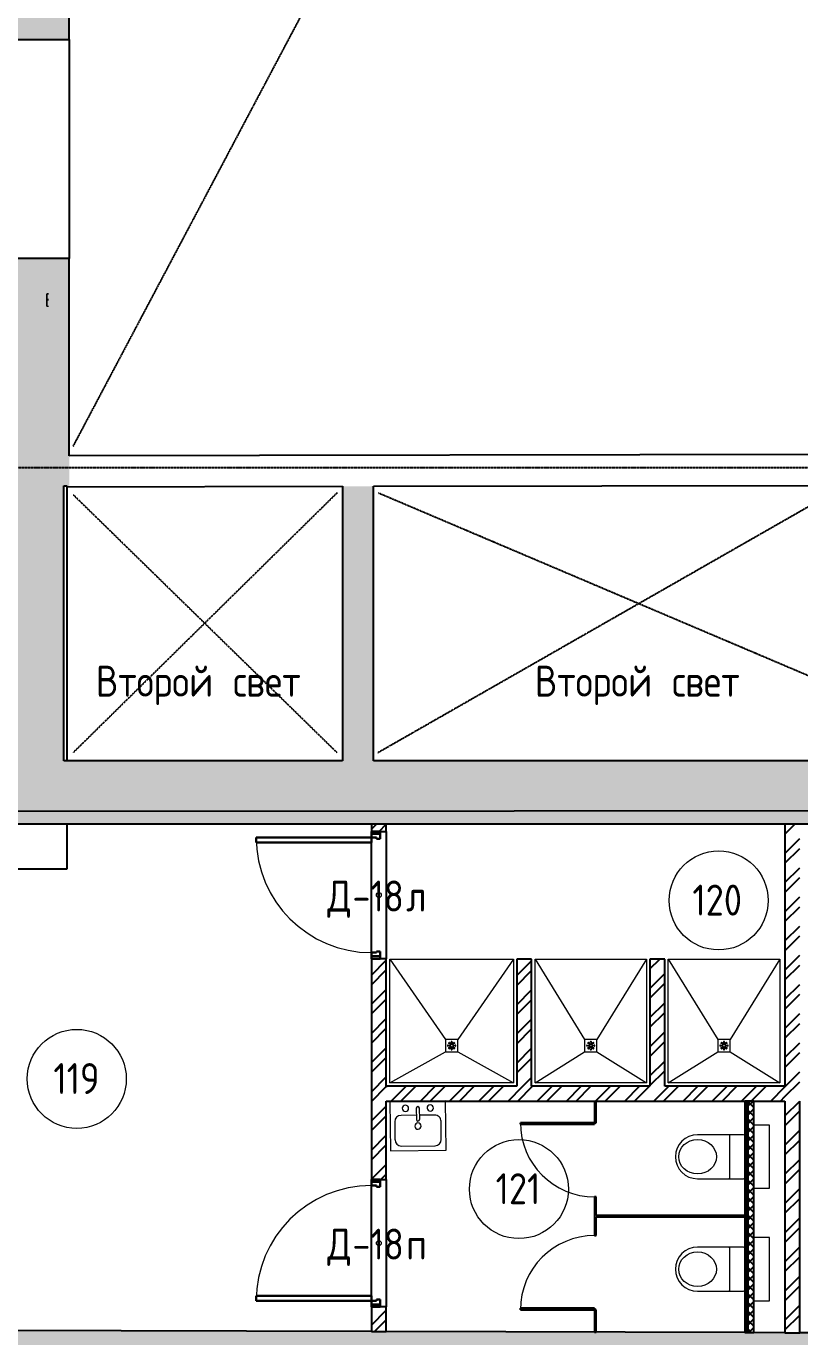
# Model space of a CAD drawing. Header units: millimetres. Extents: x -129048 to 476301, y -5853 to 215316.
# Drawn here: x 18618 to 24866, y 13532 to 24124 of the extents above; entities that cross this region are included whole.
import ezdxf

# ---------------------------------------------------------------- set-up
doc = ezdxf.new("R2010")
doc.units = ezdxf.units.MM
for name, pattern in [('ADSK_Линия сетки', [25, 20, -2.5, 0, -2.5]), ('ADSK_Сверху', [4.5, 3, -1.5]), ('ADSK_Снесено', [4.5, 3, -1.5])]:
    doc.linetypes.add(name, pattern=pattern)
for name, color, linetype, lineweight in [('Аннотация', 7, 'Continuous', 9), ('Двери', 251, 'Continuous', 18), ('Каркас', 7, 'Continuous', 18), ('Марки дверей', 7, 'Continuous', 20), ('Марки помещений', 7, 'Continuous', 20), ('Сантехника', 251, 'Continuous', 18), ('Сантехническое оборудование', 251, 'Continuous', 9)]:
    doc.layers.add(name, color=color, linetype=linetype, lineweight=lineweight)
for name, color, linetype, lineweight, true_color in [('Линии', 7, 'Continuous', 9, 0x00a600), ('Обобщенные модели', 5, 'Continuous', 18, 0x0000ff), ('Стены внутренние', 5, 'Continuous', 18, 0x0000ff), ('Стены наружные', 1, 'ADSK_Снесено', 18, 0xff0000), ('Стены штриховка', 5, 'Continuous', 18, 0x0000ff)]:
    doc.layers.add(name, color=color, linetype=linetype, lineweight=lineweight, true_color=true_color)
doc.styles.add('GOST Common_2', font='GOST Common_0.ttf', dxfattribs={"width": 0.9, "height": 250})
pattern_1 = [(45, (0, 0), (-117.8655, 117.8655), []), (45, (78.58, 0), (-117.8655, 117.8655), [])]
pattern_2 = [(45, (0, 0), (-70.71068, 70.71068), [])]

# ---------------------------------------------------------------- blocks, each defined once
blk = doc.blocks.new('Типовая двутавровая балка _АСТО 20-93_ Балки - 100х200мм-838559-01 План 1-го этажа маркировочный')
at = {"layer": 'Каркас', "color": 253, "linetype": 'ADSK_Сверху', "true_color": 0xaaaaaa}
for p, q in [((-6104, 50), (-6104, -50)), ((-6104, 50), (-6091, 50)), ((-6091, 3), (-6104, 3)), ((-6091, -3), (-6104, -3)), ((-6104, -50), (-6092, -50))]:
    blk.add_line(p, q, dxfattribs=at)
at = {"layer": 'Каркас', "color": 9, "linetype": 'ADSK_Сверху', "true_color": 0xb9b9b9}
for p, q in [((-6104, 3), (-6104, 50)), ((-6104, 50), (-6091, 50)), ((-6104, -50), (-6104, -3)), ((-6104, -50), (-6092, -50))]:
    blk.add_line(p, q, dxfattribs=at)
at = {"layer": 'Каркас', "color": 253, "linetype": 'ADSK_Сверху', "true_color": 0xb2b2b2}
for p, q in [((-6104, 50), (-6104, 15)), ((-6104, 15), (-6104, 50)), ((-6091, 50), (-6104, 50)), ((-6104, 50), (-6091, 50)), ((-6104, 3), (-6104, 15)), ((-6104, 3), (-6104, 15)), ((-6104, -3), (-6104, 3)), ((-6104, -15), (-6104, -3)), ((-6104, -15), (-6104, -3)), ((-6104, -50), (-6104, -15)), ((-6104, -15), (-6104, -50)), ((-6104, -50), (-6092, -50)), ((-6104, -50), (-6092, -50))]:
    blk.add_line(p, q, dxfattribs=at)
blk = doc.blocks.new('AC_Дверь_Однопольная - Д-18п 1030х2200h-2319666-01 План 1-го этажа маркировочный')
at = {"layer": 'Двери', "lineweight": 30}
for p, q in [((-465, 990), (-425, 990)), ((-465, 60), (-465, 990)), ((-425, 990), (-425, 60)), ((-515, 60), (-495, 60)), ((-515, -10), (-515, 60)), ((-495, 60), (-465, 60)), ((-495, -10), (-495, 60)), ((-495, 60), (-495, -10)), ((-425, 60), (-465, 60)), ((-465, 60), (-465, 20)), ((-465, 20), (-455, 20)), ((-455, 20), (-455, -10)), ((455, 20), (465, 20)), ((455, -10), (455, 20)), ((465, 60), (495, 60)), ((465, 20), (465, 60)), ((495, 60), (495, -10)), ((495, 60), (515, 60)), ((495, -10), (495, 60)), ((515, 60), (515, -10)), ((-495, -10), (-515, -10)), ((-455, -10), (-495, -10)), ((495, -10), (455, -10)), ((515, -10), (495, -10))]:
    blk.add_line(p, q, dxfattribs=at)
at = {"layer": 'Двери'}
blk.add_arc((-465, 60), 930, 0, 90, dxfattribs=at)
blk = doc.blocks.new('AC_Дверь_Однопольная - Д-18л 1030х2200h-2319665-01 План 1-го этажа маркировочный')
at = {"layer": 'Двери', "lineweight": 30}
for p, q in [((465, 990), (425, 990)), ((425, 990), (425, 60)), ((465, 60), (465, 990)), ((-495, 60), (-515, 60)), ((-515, 60), (-515, -10)), ((-465, 60), (-495, 60)), ((-495, 60), (-495, -10)), ((-495, -10), (-495, 60)), ((-465, 20), (-465, 60)), ((-455, 20), (-465, 20)), ((-455, -10), (-455, 20)), ((425, 60), (465, 60)), ((465, 20), (455, 20)), ((455, 20), (455, -10)), ((495, 60), (465, 60)), ((465, 60), (465, 20)), ((495, -10), (495, 60)), ((515, 60), (495, 60)), ((495, 60), (495, -10)), ((515, -10), (515, 60)), ((-515, -10), (-495, -10)), ((-495, -10), (-455, -10)), ((455, -10), (495, -10)), ((495, -10), (515, -10))]:
    blk.add_line(p, q, dxfattribs=at)
at = {"layer": 'Двери'}
blk.add_arc((465, 60), 930, 90, 180, dxfattribs=at)
blk = doc.blocks.new('Туалет подвесной-Moderna R-Laufen - 000 White-2284892-01 План 1-го этажа маркировочный')
at = {"layer": 'Обобщенные модели'}
for p, q in [((-53, 419), (-53, 47)), ((303, 47), (303, 419)), ((-43, 158), (293, 158))]:
    blk.add_line(p, q, dxfattribs=at)
for centre, radius, start, end in [((125, 419), 178, 360, 180), ((-43, 168), 9.89, 180, 270), ((293, 168), 9.89, 270, 360), ((-43, 47), 9.89, 180, 270), ((293, 47), 9.89, 270, 360)]:
    blk.add_arc(centre, radius, start, end, dxfattribs=at)
blk.add_ellipse((125, 418), major_axis=(0, 152), ratio=0.916517, dxfattribs=at)
at = {"layer": 'Сантехника'}
for p, q in [((-130, -38), (-130, -163)), ((380, -163), (380, -38)), ((-130, -163), (380, -163))]:
    blk.add_line(p, q, dxfattribs=at)
blk = doc.blocks.new('Дверь-Одинарная-Панель - 600 x 2150 мм с_у-1872435-01 План 1-го этажа маркировочный')
at = {"layer": 'Двери', "lineweight": 30}
for p, q in [((300, 606), (288, 606)), ((288, 606), (288, 6)), ((300, 6), (300, 606)), ((288, 6), (300, 6))]:
    blk.add_line(p, q, dxfattribs=at)
at = {"layer": 'Двери'}
blk.add_arc((300, 6), 600, 90, 180, dxfattribs=at)
blk = doc.blocks.new('Дверь-Одинарная-Панель - 600 x 2150 мм с_у-1872436-01 План 1-го этажа маркировочный')
at = {"layer": 'Двери', "lineweight": 30}
for p, q in [((288, -6), (300, -6)), ((288, -606), (288, -6)), ((300, -6), (300, -606)), ((300, -606), (288, -606))]:
    blk.add_line(p, q, dxfattribs=at)
at = {"layer": 'Двери'}
blk.add_arc((300, -6), 600, 180, 270, dxfattribs=at)
blk = doc.blocks.new('4-slope_shower_with_drain_2858 - 4-slope_shower_with_drain_2858-2158050-01 План 1-го этажа маркировочный')
at = {"layer": 'Сантехническое оборудование'}
for p, q in [((-450, -300), (-450, 700)), ((-450, 700), (450, 700)), ((-450, 700), (-50, 50)), ((450, 700), (50, 50)), ((450, 700), (450, -300)), ((50, 50), (-50, 50)), ((-50, 50), (-50, -50)), ((-28, 5), (-11, 2)), ((-9, 6), (-23, 16)), ((-16, 23), (-6, 9)), ((-2, 11), (-5, 28)), ((5, 28), (2, 11)), ((6, 9), (16, 23)), ((23, 16), (9, 6)), ((11, 2), (28, 5)), ((50, -50), (50, 50)), ((-450, -300), (-50, -50)), ((-50, -50), (50, -50)), ((-11, -2), (-28, -5)), ((-23, -16), (-9, -6)), ((-6, -9), (-16, -23)), ((-5, -28), (-2, -11)), ((2, -11), (5, -28)), ((16, -23), (6, -9)), ((9, -6), (23, -16)), ((28, -5), (11, -2)), ((50, -50), (450, -300)), ((450, -300), (-450, -300))]:
    blk.add_line(p, q, dxfattribs=at)
for centre, radius, start, end in [((-29, 0), 5, 80, 280), ((-20, 20), 5, 35, 235), ((-12, 0), 2.19, 297.4259, 62.5741), ((-12, 0), 2.19, 6.9527, 62.5741), ((-8, 8), 2.19, 252.4259, 17.5741), ((-8, 8), 2.19, 252.4259, 294.142), ((-8, 8), 2.19, 335.858, 17.5741), ((0, 29), 5, 350, 190), ((0, 12), 2.19, 207.4259, 332.5741), ((0, 12), 2.19, 207.4259, 332.5741), ((8, 8), 2.19, 162.4259, 287.5741), ((8, 8), 2.19, 162.4259, 204.142), ((8, 8), 2.19, 231.9527, 287.5741), ((12, 0), 2.19, 117.4259, 242.5741), ((12, 0), 2.19, 117.4259, 173.0473), ((20, 20), 5, 305, 145), ((29, 0), 5, 260, 100), ((-20, -20), 5, 125, 325), ((-12, 0), 2.19, 297.4259, 353.0473), ((-8, -8), 2.19, 342.4259, 107.5741), ((-8, -8), 2.19, 65.858, 107.5741), ((-8, -8), 2.19, 342.4259, 38.0473), ((0, -29), 5, 170, 10), ((0, -12), 2.19, 27.4259, 152.5741), ((0, -12), 2.19, 27.4259, 152.5741), ((8, -8), 2.19, 72.4259, 197.5741), ((8, -8), 2.19, 155.858, 197.5741), ((8, -8), 2.19, 72.4259, 114.142), ((12, 0), 2.19, 186.9527, 242.5741), ((20, -20), 5, 215, 55)]:
    blk.add_arc(centre, radius, start, end, dxfattribs=at)
blk = doc.blocks.new('4-slope_shower_with_drain_2858 - 4-slope_shower_with_drain_2858-V218-01 План 1-го этажа маркировочный')
at = {"layer": 'Сантехническое оборудование'}
for p, q in [((-450, -300), (-450, 700)), ((-450, 700), (450, 700)), ((-450, 700), (-50, 50)), ((450, 700), (50, 50)), ((450, 700), (450, -300)), ((50, 50), (-50, 50)), ((-50, 50), (-50, -50)), ((-28, 5), (-11, 2)), ((-9, 6), (-23, 16)), ((-16, 23), (-6, 9)), ((-2, 11), (-5, 28)), ((5, 28), (2, 11)), ((6, 9), (16, 23)), ((23, 16), (9, 6)), ((11, 2), (28, 5)), ((50, -50), (50, 50)), ((-450, -300), (-50, -50)), ((-50, -50), (50, -50)), ((-11, -2), (-28, -5)), ((-23, -16), (-9, -6)), ((-6, -9), (-16, -23)), ((-5, -28), (-2, -11)), ((2, -11), (5, -28)), ((16, -23), (6, -9)), ((9, -6), (23, -16)), ((28, -5), (11, -2)), ((50, -50), (450, -300)), ((450, -300), (-450, -300))]:
    blk.add_line(p, q, dxfattribs=at)
for centre, radius, start, end in [((-29, 0), 5, 80, 280), ((-20, 20), 5, 35, 235), ((-12, 0), 2.19, 297.4259, 62.5741), ((-12, 0), 2.19, 6.9527, 62.5741), ((-8, 8), 2.19, 252.4259, 17.5741), ((-8, 8), 2.19, 252.4259, 294.142), ((-8, 8), 2.19, 335.858, 17.5741), ((0, 29), 5, 350, 190), ((0, 12), 2.19, 207.4259, 332.5741), ((0, 12), 2.19, 207.4259, 332.5741), ((8, 8), 2.19, 162.4259, 287.5741), ((8, 8), 2.19, 162.4259, 204.142), ((8, 8), 2.19, 231.9527, 287.5741), ((12, 0), 2.19, 117.4259, 242.5741), ((12, 0), 2.19, 117.4259, 173.0473), ((20, 20), 5, 305, 145), ((29, 0), 5, 260, 100), ((-20, -20), 5, 125, 325), ((-12, 0), 2.19, 297.4259, 353.0473), ((-8, -8), 2.19, 342.4259, 107.5741), ((-8, -8), 2.19, 65.858, 107.5741), ((-8, -8), 2.19, 342.4259, 38.0473), ((0, -29), 5, 170, 10), ((0, -12), 2.19, 27.4259, 152.5741), ((0, -12), 2.19, 27.4259, 152.5741), ((8, -8), 2.19, 72.4259, 197.5741), ((8, -8), 2.19, 155.858, 197.5741), ((8, -8), 2.19, 72.4259, 114.142), ((12, 0), 2.19, 186.9527, 242.5741), ((20, -20), 5, 215, 55)]:
    blk.add_arc(centre, radius, start, end, dxfattribs=at)
blk = doc.blocks.new('4-slope_shower_with_drain_2858 - 1000х1000-2158051-01 План 1-го этажа маркировочный')
at = {"layer": 'Сантехническое оборудование'}
for p, q in [((-500, -300), (-500, 700)), ((-500, 700), (500, 700)), ((-500, 700), (-50, 50)), ((500, 700), (50, 50)), ((500, 700), (500, -300)), ((50, 50), (-50, 50)), ((-50, 50), (-50, -50)), ((-28, 5), (-11, 2)), ((-9, 6), (-23, 16)), ((-16, 23), (-6, 9)), ((-2, 11), (-5, 28)), ((5, 28), (2, 11)), ((6, 9), (16, 23)), ((23, 16), (9, 6)), ((11, 2), (28, 5)), ((50, -50), (50, 50)), ((-500, -300), (-50, -50)), ((-50, -50), (50, -50)), ((-11, -2), (-28, -5)), ((-23, -16), (-9, -6)), ((-6, -9), (-16, -23)), ((-5, -28), (-2, -11)), ((2, -11), (5, -28)), ((16, -23), (6, -9)), ((9, -6), (23, -16)), ((28, -5), (11, -2)), ((50, -50), (500, -300)), ((500, -300), (-500, -300))]:
    blk.add_line(p, q, dxfattribs=at)
for centre, radius, start, end in [((-29, 0), 5, 80, 280), ((-20, 20), 5, 35, 235), ((-12, 0), 2.19, 297.4259, 62.5741), ((-12, 0), 2.19, 6.9527, 62.5741), ((-8, 8), 2.19, 252.4259, 17.5741), ((-8, 8), 2.19, 252.4259, 294.142), ((-8, 8), 2.19, 335.858, 17.5741), ((0, 29), 5, 350, 190), ((0, 12), 2.19, 207.4259, 332.5741), ((0, 12), 2.19, 207.4259, 332.5741), ((8, 8), 2.19, 162.4259, 287.5741), ((8, 8), 2.19, 162.4259, 204.142), ((8, 8), 2.19, 231.9527, 287.5741), ((12, 0), 2.19, 117.4259, 242.5741), ((12, 0), 2.19, 117.4259, 173.0473), ((20, 20), 5, 305, 145), ((29, 0), 5, 260, 100), ((-20, -20), 5, 125, 325), ((-12, 0), 2.19, 297.4259, 353.0473), ((-8, -8), 2.19, 342.4259, 107.5741), ((-8, -8), 2.19, 65.858, 107.5741), ((-8, -8), 2.19, 342.4259, 38.0473), ((0, -29), 5, 170, 10), ((0, -12), 2.19, 27.4259, 152.5741), ((0, -12), 2.19, 27.4259, 152.5741), ((8, -8), 2.19, 72.4259, 197.5741), ((8, -8), 2.19, 155.858, 197.5741), ((8, -8), 2.19, 72.4259, 114.142), ((12, 0), 2.19, 186.9527, 242.5741), ((20, -20), 5, 215, 55)]:
    blk.add_arc(centre, radius, start, end, dxfattribs=at)
blk = doc.blocks.new('ADSK_Марка_Помещение_ОдноЗначение - Номер-247393-01 План 1-го этажа маркировочный')
at = {"layer": 'Марки помещений'}
blk.add_circle((0, 0), 4, dxfattribs=at)
blk = doc.blocks.new('ADSK_Марка_Дверь - Марка типа и комментарии-2020407-01 План 1-го этажа маркировочный')
at = {"layer": 'Марки дверей', "lineweight": 9}
blk.add_circle((0, 0), 0.2, dxfattribs=at)
blk = doc.blocks.new('Кухонная мойка-Одиночная - 450 x 400 мм-1905995-01 План 1-го этажа маркировочный')
at = {"layer": 'Сантехника'}
for p, q in [((241, 202), (-209, 202)), ((-209, 202), (-209, -198)), ((3, 145), (3, 53)), ((28, 145), (28, 53)), ((241, -198), (241, 202)), ((-171, 37), (-171, -109)), ((3, 88), (-120, 88)), ((152, 88), (28, 88)), ((203, -109), (203, 37)), ((-209, -198), (241, -198)), ((-120, -160), (152, -160))]:
    blk.add_line(p, q, dxfattribs=at)
for centre, radius, start, end in [((-84, 145), 25.4, 360, 180), ((-84, 145), 25.4, 180, 360), ((16, 145), 12.7, 360, 180), ((116, 145), 25.4, 360, 180), ((116, 145), 25.4, 180, 360), ((-120, 37), 50.8, 90, 180), ((16, 0), 25.4, 360, 180), ((16, 0), 25.4, 180, 0), ((16, 53), 12.7, 180, 0), ((152, 37), 50.8, 360, 90), ((-120, -109), 50.8, 180, 270), ((152, -109), 50.8, 270, 0)]:
    blk.add_arc(centre, radius, start, end, dxfattribs=at)

msp = doc.modelspace()

# ---------------------------------------------------------------- hatches: boundary and pattern name
at = {"layer": 'Стены внутренние', "lineweight": 25, "true_color": 0x636466}
for points in [[(18882.75556, 17676.95895), (18922.83564, 17676.95895), (18922.83564, 20408.63165), (18412.83564, 20408.63165), (18413.46759, 17676.95895), (18421.78604, 17676.95895)], [(21423.02879, 18186.95895), (21423.02879, 20406.85887), (21173.02879, 20406.41264), (21173.02879, 18186.95895)], [(30030.09472, 17676.95895), (30842.35512, 17676.95895), (30842.35512, 18186.95895), (18922.83564, 18186.95895), (18922.83564, 17676.95895), (28915.36081, 17676.95895)], [(33079.61094, 13030.93279), (33081.07906, 13540.93068), (16805.21333, 13587.78387), (16803.74521, 13077.78598), (32259.56256, 13033.29346)]]:
    msp.add_hatch(color=251, dxfattribs=at).paths.add_polyline_path(points)
h = msp.add_hatch(dxfattribs=at)
h.set_pattern_fill('FP_2', color=251, style=0, pattern_type=2)
h.set_pattern_definition(pattern_1)
h.paths.add_polyline_path([(21525.79345, 13574.19477), (21525.79345, 13774.03733), (21405.79345, 13774.03733), (21405.79345, 13574.54022)])
h.paths.add_polyline_path([(21525.79345, 14804.03733), (21525.79345, 16587.16775), (21405.79345, 16587.16775), (21405.79345, 14804.03733), (21475.79345, 14804.03733)])
h.paths.add_polyline_path([(21525.79345, 17617.16775), (21525.79345, 17676.95895), (21405.79345, 17676.95895), (21405.79345, 17617.16775), (21475.79345, 17617.16775)])
h = msp.add_hatch(dxfattribs=at)
h.set_pattern_fill('FP_2', color=251, style=0, pattern_type=2)
h.set_pattern_definition(pattern_1)
h.paths.add_polyline_path([(24865.79345, 13564.57995), (24865.79345, 17676.95895), (24745.79345, 17676.95895), (24745.79345, 13564.92539)])
h = msp.add_hatch(dxfattribs=at)
h.set_pattern_fill('FP_2', color=251, style=0, pattern_type=2)
h.set_pattern_definition(pattern_1)
h.paths.add_polyline_path([(22699.79345, 15557.29275), (22699.79345, 16585.29275), (22579.79345, 16585.29275), (22579.79345, 15557.29275)])
h = msp.add_hatch(dxfattribs=at)
h.set_pattern_fill('FP_2', color=251, style=0, pattern_type=2)
h.set_pattern_definition(pattern_1)
h.paths.add_polyline_path([(23775.79345, 15557.29275), (23775.79345, 16585.29275), (23655.79345, 16585.29275), (23655.79345, 15557.29275)])
h = msp.add_hatch(dxfattribs=at)
h.set_pattern_fill('FP_2', color=251, style=0, pattern_type=2)
h.set_pattern_definition(pattern_1)
h.paths.add_polyline_path([(24745.79345, 15437.29275), (24745.79345, 15557.29275), (21525.79345, 15557.29275), (21525.79345, 15437.29275), (24703.79345, 15437.29275)])
h = msp.add_hatch(dxfattribs=at)
h.set_pattern_fill('FP_1', color=251, style=0, pattern_type=2)
h.set_pattern_definition(pattern_2)
h.paths.add_polyline_path([(23220.79345, 13569.31539), (23220.79345, 13750.29275), (23208.79345, 13750.29275), (23208.79345, 13569.34994)])
h.paths.add_polyline_path([(23220.79345, 14350.29275), (23220.79345, 14662.29275), (23208.79345, 14662.29275), (23208.79345, 14350.29275)])
h.paths.add_polyline_path([(23220.79345, 15262.29275), (23220.79345, 15437.29275), (23208.79345, 15437.29275), (23208.79345, 15262.29275)])
h = msp.add_hatch(dxfattribs=at)
h.set_pattern_fill('FP_4', color=251, style=0, pattern_type=2)
h.set_pattern_definition([(45, (0, 0), (-35.35534, 35.35534), []), (135, (0, 0), (-35.35534, -35.35534), [])])
h.paths.add_polyline_path([(24495.79345, 13565.64506), (24495.79345, 15437.29275), (24445.79345, 15437.29275), (24445.79345, 13565.789), (24456.42514, 13565.75839)])
h = msp.add_hatch(dxfattribs=at)
h.set_pattern_fill('FP_1', color=251, style=0, pattern_type=2)
h.set_pattern_definition(pattern_2)
h.paths.add_polyline_path([(24276.11637, 14500.29275), (24420.79345, 14500.29275), (24420.79345, 14512.29275), (23220.79345, 14512.29275), (23220.79345, 14500.29275), (24174.84552, 14500.29275)])
at = {"layer": 'Стены наружные', "linetype": 'Continuous', "lineweight": 25, "true_color": 0x636466}
h = msp.add_hatch(color=251, dxfattribs=at)
h.paths.add_polyline_path([(18455.83536, 20408.63165), (18965.83536, 20408.63165), (18965.83536, 22247.07028), (18455.83536, 22247.07028), (18455.83536, 20652.47335)])
h.paths.add_polyline_path([(18882.75556, 24017.07028), (18965.83536, 24017.07028), (18965.83536, 25289.20755), (18455.83536, 25289.20755), (18455.83536, 24017.07028)])
h.paths.add_polyline_path([(18455.83536, 27059.20755), (18965.83536, 27059.20755), (18965.83536, 28334.13742), (18455.83536, 28334.13742), (18455.83536, 27100.04704)])
h.paths.add_polyline_path([(18882.75556, 30104.13742), (18965.83536, 30104.13742), (18965.83536, 31381.18655), (18455.83536, 31381.18655), (18455.83536, 30104.13742)])
h.paths.add_polyline_path([(18455.83536, 33151.18655), (18965.83536, 33151.18655), (18965.83536, 34431.1553), (18455.83536, 34431.1553), (18455.83536, 33474.19606)])
h.paths.add_polyline_path([(18965.83536, 36201.1553), (18965.83536, 37474.16835), (18455.83536, 37474.16835), (18455.83536, 36201.1553), (18882.75556, 36201.1553)])
h.paths.add_polyline_path([(18882.75556, 39244.16835), (18965.83536, 39244.16835), (18965.83536, 40490.18482), (18455.83536, 40490.18482), (18455.83536, 39244.16835)])
h.paths.add_polyline_path([(18882.75556, 42260.18482), (18965.83536, 42260.18482), (18965.83536, 43015.12698), (18455.83536, 43015.12698), (18455.83536, 42260.18482)])

# ---------------------------------------------------------------- linework, layer by layer
at = {"linetype": 'ADSK_Линия сетки', "lineweight": 25}
msp.add_line((-11086.22475, 20556.78828), (57141.71826, 20556.78828), dxfattribs=at)
at = {"color": 251, "lineweight": 25, "true_color": 0x636466}
msp.add_lwpolyline([(11305.23612, 20918.63165), (11305.23612, 17842.18437), (18515.92029, 17781.12051), (38729.7038, 17793.79848), (38729.7038, 20934.05859), (31317.01602, 20934.05859), (31317.01602, 43525.12698), (18455.83536, 43525.12698), (18455.83536, 20918.63165), (11305.23612, 20918.63165)], dxfattribs=at)
at = {"layer": 'Линии', "color": 251, "linetype": 'ADSK_Сверху', "lineweight": 25, "true_color": 0x636466}
for p, q in [((18997.83536, 20729.56461), (30775.01602, 42983.12698)), ((18997.51496, 20337.63536), (21126.93225, 18254.63165)), ((21132.9966, 20356.77693), (18998.63908, 18254.63165)), ((21456.97162, 18253.44798), (25179.86201, 20382.09589)), ((21462.9877, 20353.06048), (26421.67219, 18244.81786))]:
    msp.add_line(p, q, dxfattribs=at)
at = {"layer": 'Линии', "color": 251, "lineweight": 25, "true_color": 0x636466}
for p, q in [((18945.3158, 20408.63165), (18945.3158, 18186.95895)), ((18945.3158, 17676.95895), (18945.3158, 17310.21797)), ((18945.3158, 17310.21797), (18045.3158, 17310.21797))]:
    msp.add_line(p, q, dxfattribs=at)
at = {"layer": 'Стены внутренние', "color": 251, "lineweight": 25, "true_color": 0x636466}
for p, q in [((30826.79287, 20673.64432), (18965.83536, 20652.47335)), ((18922.83564, 18186.95895), (18922.83564, 20408.63165)), ((18945.52786, 20408.63165), (18945.53892, 20402.43673)), ((18945.53892, 20402.43673), (21173.02879, 20406.41264)), ((21173.02879, 20406.41264), (21173.02879, 18186.95895)), ((21423.02879, 20406.85887), (26459.98912, 20415.84949)), ((21423.02879, 18186.95895), (21423.02879, 20406.85887)), ((21173.02879, 18186.95895), (18922.83564, 18186.95895)), ((26459.98912, 18186.95895), (21423.02879, 18186.95895)), ((18412.83564, 17676.95895), (31352.35512, 17676.95895)), ((21405.79345, 17676.95895), (21405.79345, 17617.16775)), ((21475.79345, 17617.16775), (21525.79345, 17617.16775)), ((21525.79345, 17617.16775), (21525.79345, 17676.95895)), ((21525.79345, 17617.16775), (21525.79345, 16587.16775)), ((24745.79345, 17676.95895), (24745.79345, 15557.29275)), ((21405.79345, 16637.16775), (21405.79345, 17527.16775)), ((21405.79345, 16587.16775), (21405.79345, 14804.03733)), ((21525.79345, 16587.16775), (21475.79345, 16587.16775)), ((21525.79345, 15557.29275), (21525.79345, 16587.16775)), ((22579.79345, 16585.29275), (22579.79345, 15557.29275)), ((22699.79345, 16585.29275), (22579.79345, 16585.29275)), ((22699.79345, 15557.29275), (22699.79345, 16585.29275)), ((23655.79345, 16585.29275), (23655.79345, 15557.29275)), ((23775.79345, 16585.29275), (23655.79345, 16585.29275)), ((23775.79345, 15557.29275), (23775.79345, 16585.29275)), ((22579.79345, 15557.29275), (21525.79345, 15557.29275)), ((23655.79345, 15557.29275), (22699.79345, 15557.29275)), ((24745.79345, 15557.29275), (23775.79345, 15557.29275)), ((21525.79345, 14804.03733), (21525.79345, 15437.29275)), ((21525.79345, 15437.29275), (24420.79345, 15437.29275)), ((23208.79345, 15437.29275), (23208.79345, 15262.29275)), ((23220.79345, 15262.29275), (23220.79345, 15437.29275)), ((24420.79345, 15437.29275), (24420.79345, 13565.86096)), ((24495.79345, 13565.64506), (24495.79345, 15437.29275)), ((24495.79345, 15437.29275), (24745.79345, 15437.29275)), ((24745.79345, 15437.29275), (24745.79345, 13564.92539)), ((24865.79345, 13564.57995), (24865.79345, 15437.29275)), ((23208.79345, 15262.29275), (23220.79345, 15262.29275)), ((21405.79345, 13864.03733), (21405.79345, 14754.03733)), ((21475.79345, 14804.03733), (21525.79345, 14804.03733)), ((21525.79345, 14804.03733), (21525.79345, 13774.03733)), ((23220.79345, 14662.29275), (23208.79345, 14662.29275)), ((23208.79345, 14662.29275), (23208.79345, 14350.29275)), ((23220.79345, 14512.29275), (23220.79345, 14662.29275)), ((24420.79345, 14512.29275), (23220.79345, 14512.29275)), ((23220.79345, 14350.29275), (23220.79345, 14500.29275)), ((23220.79345, 14500.29275), (24420.79345, 14500.29275)), ((23208.79345, 14350.29275), (23220.79345, 14350.29275)), ((21405.79345, 13774.03733), (21405.79345, 13574.54022)), ((21525.79345, 13774.03733), (21475.79345, 13774.03733)), ((21525.79345, 13574.19477), (21525.79345, 13774.03733)), ((23220.79345, 13750.29275), (23208.79345, 13750.29275)), ((23208.79345, 13750.29275), (23208.79345, 13569.30964)), ((23220.79345, 13569.30964), (23220.79345, 13750.29275)), ((21405.79345, 13574.54022), (16570.07115, 13588.46077)), ((21405.79345, 13574.54022), (21525.79345, 13574.19477)), ((24420.79345, 13565.86096), (21525.79345, 13574.19477)), ((23208.79345, 13569.30964), (23220.79345, 13569.30964)), ((24420.79345, 13565.86096), (24444.79345, 13565.79188)), ((24445.79345, 13565.789), (24495.79345, 13565.64506)), ((24745.79345, 13564.92539), (24495.79345, 13565.64506)), ((24745.79345, 13564.92539), (24865.79345, 13564.57995)), ((25165.79345, 13563.71634), (24865.79345, 13564.57995))]:
    msp.add_line(p, q, dxfattribs=at)
at = {"layer": 'Стены наружные', "color": 251, "linetype": 'Continuous', "lineweight": 25, "true_color": 0x636466}
for p, q in [((18965.83536, 24017.07028), (18965.83536, 25289.20755)), ((18455.83536, 24017.07028), (18965.83536, 24017.07028)), ((18965.83536, 24017.07028), (18965.83536, 22247.07028)), ((18965.83536, 22247.07028), (18455.83536, 22247.07028)), ((18965.83536, 20652.47335), (18965.83536, 22247.07028)), ((18922.83564, 20408.63165), (18945.52786, 20408.63165))]:
    msp.add_line(p, q, dxfattribs=at)
at = {"layer": 'Стены штриховка', "color": 251, "lineweight": 25, "true_color": 0x636466}
for p, q in [((24495.79345, 15437.29275), (24420.79345, 15437.29275)), ((24432.79345, 15437.29275), (24432.79345, 13565.82642)), ((24444.79345, 15437.29275), (24444.79345, 13565.79188)), ((24445.79345, 15437.29275), (24445.79345, 13565.789)), ((24444.79345, 13565.79188), (24445.79345, 13565.789))]:
    msp.add_line(p, q, dxfattribs=at)

# ---------------------------------------------------------------- block references
at = {"layer": 'Двери', "color": 251, "lineweight": 25, "true_color": 0x636466}
for name, p, rotation in [('AC_Дверь_Однопольная - Д-18л 1030х2200h-2319665-01 План 1-го этажа маркировочный', (21465.79345, 17102.16775), 89.9999999999999), ('Дверь-Одинарная-Панель - 600 x 2150 мм с_у-1872435-01 План 1-го этажа маркировочный', (23214.79345, 14962.29275), 89.99999999999987), ('AC_Дверь_Однопольная - Д-18п 1030х2200h-2319666-01 План 1-го этажа маркировочный', (21465.79345, 14289.03733), 89.9999999999999), ('Дверь-Одинарная-Панель - 600 x 2150 мм с_у-1872436-01 План 1-го этажа маркировочный', (23214.79345, 14050.29275), 269.9999999999999)]:
    msp.add_blockref(name, p, dxfattribs=dict(at, rotation=rotation))
at = {"layer": 'Каркас', "color": 251, "linetype": 'ADSK_Сверху', "lineweight": 25, "true_color": 0x636466, "rotation": 0.1151494702578507}
msp.add_blockref('Типовая двутавровая балка _АСТО 20-93_ Балки - 100х200мм-838559-01 План 1-го этажа маркировочный', (24889.22512, 21924.75616), dxfattribs=at)
at = {"layer": 'Марки дверей', "color": 251, "lineweight": 25, "true_color": 0x636466, "xscale": 99.99999999999993, "yscale": 99.99999999999993, "zscale": 99.99999999999993}
for p in [(21465.79345, 17102.16775), (21465.79345, 14289.03733)]:
    msp.add_blockref('ADSK_Марка_Дверь - Марка типа и комментарии-2020407-01 План 1-го этажа маркировочный', p, dxfattribs=at)
at = {"layer": 'Марки помещений', "color": 251, "lineweight": 25, "true_color": 0x636466, "xscale": 99.99999999999993, "yscale": 99.99999999999993, "zscale": 99.99999999999993}
for p in [(24210.77473, 17058.77246), (19025.79034, 15616.39108), (22597.54702, 14726.01483)]:
    msp.add_blockref('ADSK_Марка_Помещение_ОдноЗначение - Номер-247393-01 План 1-го этажа маркировочный', p, dxfattribs=at)
at = {"layer": 'Сантехника', "color": 251, "lineweight": 25, "true_color": 0x636466}
for name, p, rotation in [('Кухонная мойка-Одиночная - 450 x 400 мм-1905995-01 План 1-го этажа маркировочный', (21766.31753, 15234.80977), 0.5345984078505206), ('Туалет подвесной-Moderna R-Laufen - 000 White-2284892-01 План 1-го этажа маркировочный', (24458.29345, 14862.29275), 89.99999999999987), ('Туалет подвесной-Moderna R-Laufen - 000 White-2284892-01 План 1-го этажа маркировочный', (24458.29345, 13953.29275), 89.99999999999987)]:
    msp.add_blockref(name, p, dxfattribs=dict(at, rotation=rotation))
at = {"layer": 'Сантехническое оборудование', "color": 251, "lineweight": 25, "true_color": 0x636466}
for name, p in [('4-slope_shower_with_drain_2858 - 1000х1000-2158051-01 План 1-го этажа маркировочный', (22053.79345, 15885.29275)), ('4-slope_shower_with_drain_2858 - 4-slope_shower_with_drain_2858-V218-01 План 1-го этажа маркировочный', (23177.79345, 15885.29275)), ('4-slope_shower_with_drain_2858 - 4-slope_shower_with_drain_2858-2158050-01 План 1-го этажа маркировочный', (24253.79345, 15885.29275))]:
    msp.add_blockref(name, p, dxfattribs=at)

# ---------------------------------------------------------------- texts
at = {"layer": 'Аннотация', "color": 251, "lineweight": 25, "true_color": 0x636466, "char_height": 250, "attachment_point": 1, "style": 'GOST Common_2'}
for s, insert, width in [('Второй', (19180.66437, 18955.53023), 1248.2274375), ('свет', (20287.94562, 18955.53023), 800.8858125), ('Второй', (22726.4356, 18955.53023), 1248.2274375), ('свет', (23833.71685, 18955.53023), 800.8858125)]:
    msp.add_mtext(s, dxfattribs=dict(at, insert=insert, width=width))
at = {"layer": 'Аннотация', "char_height": 250, "width": 93.7974375, "attachment_point": 1, "style": 'GOST Common_2'}
for insert in [(20210.55499, 18955.53023), (23756.32622, 18955.53023)]:
    msp.add_mtext('\\fGOST Common|b0|i0|c204|p34|;\\W.9; ', dxfattribs=dict(at, insert=insert))
at = {"layer": 'Марки дверей', "color": 251, "lineweight": 25, "true_color": 0x636466, "char_height": 250, "attachment_point": 1, "style": 'GOST Common_2'}
for s, insert, width in [('\\fGOST Common|b0|i0|c204|p34|;\\W.9;Д', (21049.81417, 17219.18085), 245.316375), ('-18', (21252.22042, 17219.18085), 526.7086875), ('\\fGOST Common|b0|i0|c204|p34|;\\W.9;л', (21686.79855, 17219.18085), 194.8100625), ('\\fGOST Common|b0|i0|c204|p34|;\\W.9;Д', (21049.81417, 14406.05042), 245.316375), ('-18', (21252.22042, 14406.05042), 526.7086875), ('\\fGOST Common|b0|i0|c204|p34|;\\W.9;п', (21686.79855, 14406.05042), 194.8100625)]:
    msp.add_mtext(s, dxfattribs=dict(at, insert=insert, width=width))
at = {"layer": 'Марки помещений', "color": 251, "lineweight": 25, "true_color": 0x636466, "char_height": 250, "attachment_point": 1, "style": 'GOST Common_2'}
for s, insert, width in [('120', (23998.36747, 17186.49754), 526.7086875), ('119', (18837.23308, 15744.11615), 468.9871875), ('121', (22408.98977, 14853.7399), 468.9871875)]:
    msp.add_mtext(s, dxfattribs=dict(at, insert=insert, width=width))

doc.saveas('drawing.dxf')
